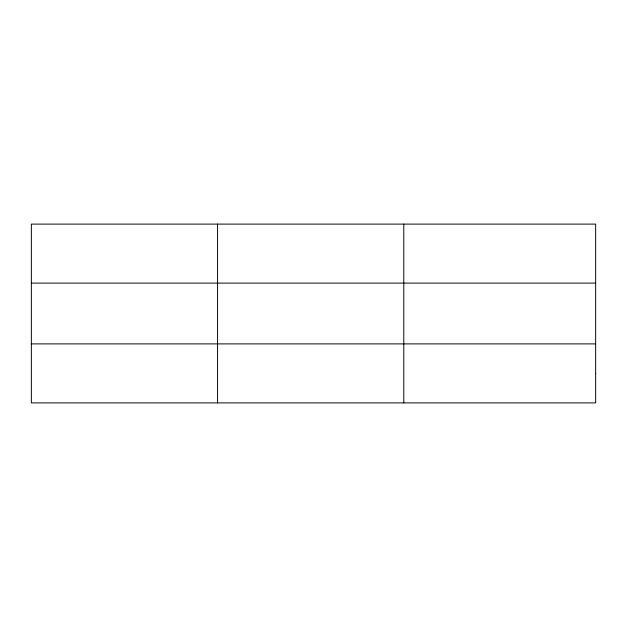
<?xml version="1.0" encoding="UTF-8"?>
<svg xmlns="http://www.w3.org/2000/svg" width="627" height="627" viewBox="0 0 627 627"><rect width="100%" height="100%" fill="white"/><g stroke="black" fill="none" stroke-linecap="round" stroke-linejoin="round"><path stroke-width="0.94" d="M217.569 402.895L217.569 224.105M403.788 402.895L403.788 224.105M31.35 283.106L595.65 283.106M31.35 343.894L595.65 343.894M595.65 373.394L595.65 402.895L31.35 402.895L31.35 224.105L595.65 224.105L595.65 373.394"/></g></svg>
